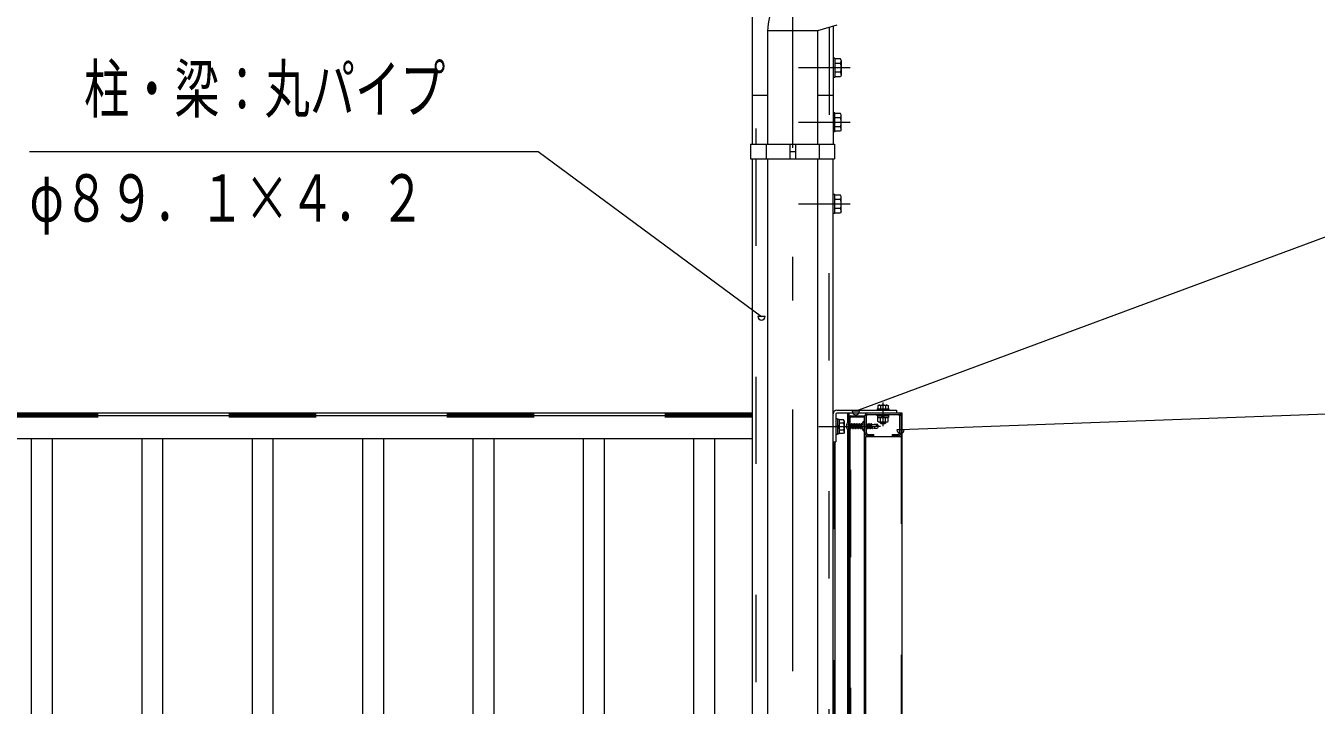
# Model space of a CAD drawing. Units: millimetres, scale not verified. Extents: x -26655 to 26659, y -10500 to 10500.
# Drawn here: x 19337 to 22889, y 3066 to 4936 of the extents above; entities that cross this region are included whole.
import ezdxf
from ezdxf.enums import TextEntityAlignment as Align

# ---------------------------------------------------------------- set-up
doc = ezdxf.new("R2010")
doc.units = ezdxf.units.MM
doc.header["$LTSCALE"] = 60
doc.linetypes.add('USER2', pattern=[10, 4, -6])
doc.linetypes.add('USER3', pattern=[24, 12, -5, 2, -5])
for name, color, linetype, lineweight in [('0-6_2-02BOLD', 7, 'Continuous', 18), ('0-7_2-12HIDDEN', 3, 'USER2', 18), ('0-8_2-22CENTER', 3, 'USER3', 18), ('0-9_2-42THIN', 4, 'Continuous', 18), ('0-A_2-52DIM', 3, 'Continuous', 18)]:
    doc.layers.add(name, color=color, linetype=linetype, lineweight=lineweight)
doc.styles.add('ＭＳ ゴシック', font='')
doc.styles.get('ＭＳ ゴシック').set_extended_font_data('MS Gothic')

msp = doc.modelspace()

# ---------------------------------------------------------------- linework, layer by layer
at = {"layer": '0-6_2-02BOLD'}
for p, q in [((21569.2, 4937.05), (21516.23, 4921.76)), ((21516.23, 4921.76), (21378.73, 4921.75)), ((21378.74, 4921.01), (21378.74, 4609.93)), ((21516.23, 4921.76), (21516.24, 4609.93)), ((21558.85, 4934.06), (21558.85, 4609.93)), ((21563.86, 4846.18), (21558.85, 4846.18)), ((21563.86, 4846.18), (21563.86, 4793.68)), ((21579.1, 4844.47), (21563.86, 4844.47)), ((21579.1, 4832.2), (21563.86, 4832.2)), ((21581.36, 4840.56), (21579.1, 4844.47)), ((21579.1, 4807.66), (21563.86, 4807.66)), ((21563.86, 4793.68), (21558.85, 4793.68)), ((21336.1, 4744.93), (21378.74, 4744.93)), ((21516.24, 4744.93), (21558.85, 4744.93)), ((21579.1, 4694.47), (21563.86, 4694.47)), ((21581.36, 4690.55), (21579.1, 4694.47)), ((21581.36, 4649.3), (21581.36, 4690.55)), ((21579.1, 4682.2), (21563.86, 4682.2)), ((21579.1, 4657.66), (21563.86, 4657.66)), ((21563.86, 4643.68), (21558.85, 4643.68)), ((21332.11, 4609.93), (21562.86, 4609.93)), ((21374.73, 4609.93), (21374.73, 4569.93)), ((21439.86, 4609.93), (21439.86, 4569.93)), ((21439.86, 4589.93), (21455.11, 4589.93)), ((21455.11, 4609.93), (21455.11, 4569.93)), ((21520.23, 4609.93), (21520.23, 4569.93)), ((21562.86, 4609.93), (21562.86, 4569.93)), ((21336.1, 4569.93), (21336.1, 2002.43)), ((21378.74, 4569.93), (21378.74, 2094.93)), ((21516.23, 4569.93), (21516.23, 2094.93)), ((21558.85, 1614.93), (21558.85, 4569.93)), ((21563.86, 4471.18), (21558.85, 4471.18)), ((21563.86, 4418.68), (21563.86, 4471.18)), ((21579.1, 4457.2), (21563.86, 4457.2)), ((21563.86, 4418.68), (21558.85, 4418.68)), ((21579.1, 4432.66), (21563.86, 4432.66)), ((21579.1, 4420.39), (21563.86, 4420.39)), ((21581.36, 4424.3), (21579.1, 4420.39)), ((21569.36, 3877.93), (21733.85, 3877.93)), ((21680.73, 3881.93), (21711.98, 3881.93)), ((21680.73, 3881.93), (21680.73, 3877.93)), ((21684.11, 3891.93), (21681.92, 3890.67)), ((21681.92, 3890.67), (21681.92, 3881.93)), ((21689.14, 3890.67), (21689.14, 3881.93)), ((21703.57, 3890.67), (21703.57, 3881.93)), ((21710.79, 3890.67), (21710.79, 3881.93)), ((21711.98, 3881.93), (21711.98, 3877.93)), ((21733.85, 3877.93), (21733.85, 3869.93)), ((21336.11, 3869.93), (17973.86, 3869.93)), ((21336.11, 3861.93), (17973.86, 3861.93)), ((21566.85, 3867.43), (21566.85, 3790.43)), ((21570.85, 3853.68), (21566.85, 3853.68)), ((21749.36, 3869.93), (21569.36, 3869.93)), ((21570.85, 3853.68), (21570.85, 3811.18)), ((21575.86, 3851.93), (21570.85, 3851.93)), ((21575.86, 3832.43), (21570.85, 3837.43)), ((21575.86, 3851.93), (21575.86, 3812.93)), ((21587.87, 3841.81), (21575.86, 3841.81)), ((21599.35, 3845.35), (21599.35, 3869.93)), ((21602.36, 3869.93), (21602.36, 3848.57)), ((21603.35, 3858.93), (21603.35, 3799.43)), ((21606.36, 3861.93), (21645.86, 3861.93)), ((21646.36, 3858.93), (21606.36, 3858.93)), ((21606.61, 3827.68), (21608.86, 3840.18)), ((21609.86, 3840.18), (21607.61, 3827.68)), ((21608.86, 3840.18), (21608.36, 3838.93)), ((21610.36, 3838.93), (21612.86, 3838.93)), ((21612.86, 3838.93), (21610.61, 3828.93)), ((21611.11, 3827.68), (21613.36, 3840.18)), ((21614.36, 3840.18), (21612.11, 3827.68)), ((21612.61, 3828.93), (21614.86, 3838.93)), ((21613.36, 3840.18), (21612.86, 3838.93)), ((21614.36, 3840.18), (21613.36, 3840.18)), ((21614.86, 3838.93), (21614.36, 3840.18)), ((21614.86, 3838.93), (21617.36, 3838.93)), ((21615.61, 3827.68), (21617.86, 3840.18)), ((21618.85, 3840.18), (21616.61, 3827.68)), ((21617.11, 3828.93), (21619.35, 3838.93)), ((21617.86, 3840.18), (21617.36, 3838.93)), ((21618.85, 3840.18), (21617.86, 3840.18)), ((21619.35, 3838.93), (21618.85, 3840.18)), ((21619.35, 3838.93), (21621.86, 3838.93)), ((21621.86, 3838.93), (21619.61, 3828.93)), ((21620.11, 3827.68), (21622.36, 3840.18)), ((21623.36, 3840.18), (21621.1, 3827.68)), ((21621.6, 3828.93), (21623.85, 3838.93)), ((21622.36, 3840.18), (21621.86, 3838.93)), ((21623.36, 3840.18), (21622.36, 3840.18)), ((21623.85, 3838.93), (21623.36, 3840.18)), ((21626.1, 3828.93), (21628.35, 3838.93)), ((21628.35, 3838.93), (21630.85, 3838.93)), ((21630.85, 3838.93), (21628.6, 3828.93)), ((21629.1, 3827.68), (21631.35, 3840.18)), ((21632.35, 3840.18), (21630.1, 3827.68)), ((21630.61, 3828.93), (21632.86, 3838.93)), ((21631.35, 3840.18), (21630.85, 3838.93)), ((21632.35, 3840.18), (21631.35, 3840.18)), ((21632.86, 3838.93), (21632.35, 3840.18)), ((21632.86, 3838.93), (21635.35, 3838.93)), ((21635.35, 3838.93), (21633.11, 3828.93)), ((21633.6, 3827.68), (21635.85, 3840.18)), ((21636.86, 3840.18), (21634.6, 3827.68)), ((21635.85, 3840.18), (21635.35, 3838.93)), ((21637.36, 3838.93), (21638.02, 3838.93)), ((21645.11, 1673.93), (21645.11, 3858.93)), ((21645.86, 3858.93), (21645.86, 3861.93)), ((21646.36, 1673.93), (21646.36, 3861.93)), ((21650.36, 3861.93), (21650.36, 3815.43)), ((21650.36, 3838.79), (21650.61, 3840.18)), ((21651.61, 3840.18), (21650.36, 3833.23)), ((21650.36, 3831.15), (21652.11, 3838.93)), ((21652.11, 3838.93), (21654.6, 3838.93)), ((21654.6, 3838.93), (21652.35, 3828.93)), ((21652.85, 3827.68), (21655.11, 3840.18)), ((21656.11, 3840.18), (21653.86, 3827.68)), ((21654.36, 3865.93), (21738.35, 3865.93)), ((21654.36, 3828.93), (21656.61, 3838.93)), ((21655.11, 3840.18), (21654.6, 3838.93)), ((21656.11, 3840.18), (21655.11, 3840.18)), ((21656.61, 3838.93), (21656.11, 3840.18)), ((21656.61, 3838.93), (21659.11, 3838.93)), ((21659.11, 3838.93), (21656.85, 3828.93)), ((21657.36, 3827.68), (21659.61, 3840.18)), ((21660.61, 3840.18), (21658.36, 3827.68)), ((21659.61, 3840.18), (21659.11, 3838.93)), ((21660.61, 3840.18), (21659.61, 3840.18)), ((21661.11, 3838.93), (21660.61, 3840.18)), ((21663.61, 3838.93), (21661.36, 3828.93)), ((21661.86, 3827.68), (21664.11, 3840.18)), ((21663.36, 3828.93), (21665.61, 3838.93)), ((21664.11, 3840.18), (21663.61, 3838.93)), ((21665.11, 3840.18), (21664.11, 3840.18)), ((21665.61, 3838.93), (21665.11, 3840.18)), ((21680.73, 3861.93), (21680.73, 3865.93)), ((21684.11, 3833.93), (21680.93, 3839.43)), ((21681.11, 3861.93), (21681.11, 3858.18)), ((21681.11, 3858.18), (21711.6, 3858.18)), ((21681.92, 3846.94), (21681.92, 3858.18)), ((21684.11, 3845.68), (21681.92, 3846.94)), ((21688.85, 3842.93), (21688.85, 3845.68)), ((21688.86, 3842.93), (21703.86, 3842.93)), ((21688.86, 3842.93), (21691.36, 3840.43)), ((21689.14, 3846.94), (21689.14, 3858.18)), ((21701.35, 3840.43), (21691.36, 3840.43)), ((21696.36, 3861.93), (21692.61, 3858.18)), ((21696.36, 3858.18), (21700.11, 3861.93)), ((21701.35, 3840.43), (21703.86, 3842.93)), ((21703.57, 3846.94), (21703.57, 3858.18)), ((21703.86, 3842.93), (21703.86, 3845.68)), ((21711.6, 3861.93), (21711.6, 3858.18)), ((21742.35, 3815.43), (21742.35, 3863.43)), ((21746.35, 3869.93), (21746.35, 3804.93)), ((21749.36, 1673.93), (21749.36, 3869.93)), ((21570.85, 3811.18), (21566.85, 3811.18)), ((21570.85, 3832.43), (21575.86, 3827.43)), ((21575.86, 3812.93), (21570.85, 3812.93)), ((21587.87, 3823.05), (21575.86, 3823.05)), ((21599.36, 1710.35), (21599.35, 3822.51)), ((21602.36, 3819.29), (21602.36, 1713.57)), ((21602.49, 3819.18), (21603.35, 3819.18)), ((21608.11, 3828.93), (21610.61, 3828.93)), ((21610.61, 3828.93), (21611.11, 3827.68)), ((21611.11, 3827.68), (21612.11, 3827.68)), ((21612.11, 3827.68), (21612.61, 3828.93)), ((21612.61, 3828.93), (21615.11, 3828.93)), ((21616.61, 3827.68), (21617.11, 3828.93)), ((21617.11, 3828.93), (21619.61, 3828.93)), ((21619.61, 3828.93), (21620.11, 3827.68)), ((21621.6, 3828.93), (21624.11, 3828.93)), ((21624.61, 3827.68), (21625.6, 3827.68)), ((21628.6, 3828.93), (21629.1, 3827.68)), ((21629.1, 3827.68), (21630.1, 3827.68)), ((21630.1, 3827.68), (21630.61, 3828.93)), ((21630.61, 3828.93), (21633.11, 3828.93)), ((21633.11, 3828.93), (21633.6, 3827.68)), ((21635.11, 3828.93), (21637.6, 3828.93)), ((21638.1, 3827.68), (21638.21, 3828.26)), ((21644.24, 3819.18), (21645.11, 3819.18)), ((21649.36, 1738.93), (21649.36, 3804.93)), ((21749.36, 3804.93), (21649.36, 3804.93)), ((21650.36, 3828.93), (21652.35, 3828.93)), ((21652.35, 3828.93), (21652.85, 3827.68)), ((21652.85, 3827.68), (21653.86, 3827.68)), ((21653.86, 3827.68), (21654.36, 3828.93)), ((21654.36, 3828.93), (21656.85, 3828.93)), ((21654.36, 3811.43), (21671.36, 3811.43)), ((21671.36, 3807.43), (21654.36, 3807.43)), ((21656.85, 3828.93), (21657.36, 3827.68)), ((21657.36, 3827.68), (21658.36, 3827.68)), ((21658.36, 3827.68), (21658.86, 3828.93)), ((21658.86, 3828.93), (21661.36, 3828.93)), ((21661.36, 3828.93), (21661.86, 3827.68)), ((21661.86, 3827.68), (21662.86, 3827.68)), ((21663.36, 3828.93), (21665.86, 3828.93)), ((21665.86, 3828.93), (21667.48, 3833.93)), ((21665.86, 3828.93), (21666.36, 3827.68)), ((21666.36, 3827.68), (21667.48, 3833.93)), ((21666.36, 3827.68), (21667.36, 3827.68)), ((21667.36, 3827.68), (21667.48, 3833.93)), ((21667.36, 3827.68), (21667.86, 3828.93)), ((21667.48, 3833.93), (21667.86, 3828.93)), ((21667.86, 3828.93), (21671.61, 3828.43)), ((21671.36, 3807.43), (21671.36, 3811.43)), ((21671.61, 3828.43), (21680.93, 3828.43)), ((21721.35, 3811.43), (21721.35, 3807.43)), ((21721.35, 3811.43), (21738.35, 3811.43)), ((21738.35, 3807.43), (21721.35, 3807.43)), ((21336.11, 3799.43), (17973.86, 3799.43)), ((21558.85, 3790.43), (21566.85, 3790.43)), ((21563.8, 3790.43), (21563.8, 1749.43)), ((21606.36, 3799.43), (21603.35, 3799.43))]:
    msp.add_line(p, q, dxfattribs=at)
for points in [[(20961.11, 5397.98), (21336.1, 5246.38), (21336.1, 4609.93)], [(21581.36, 4840.56), (21581.36, 4799.3), (21579.1, 4795.39), (21563.86, 4795.39)], [(21563.86, 4643.68), (21563.86, 4696.18), (21558.85, 4696.18)], [(21581.36, 4649.3), (21579.1, 4645.39), (21563.86, 4645.39)], [(21332.11, 4609.93), (21332.11, 4569.93), (21562.86, 4569.93)], [(21581.36, 4424.3), (21581.36, 4465.56), (21579.1, 4469.47), (21563.86, 4469.47)], [(21684.11, 3891.93), (21708.61, 3891.93), (21710.79, 3890.67)], [(21589.61, 3848.18), (21587.87, 3851.19), (21575.86, 3851.19)], [(21589.61, 3848.18), (21589.61, 3816.68), (21587.87, 3813.66), (21575.86, 3813.66)], [(21602.49, 3819.18), (21602.49, 3848.68), (21603.35, 3848.68)], [(21662.36, 1673.93), (21606.36, 1673.93), (21606.36, 3858.93)], [(21606.36, 3828.3), (21606.61, 3827.68), (21607.61, 3827.68), (21608.11, 3828.93), (21610.36, 3838.93), (21609.86, 3840.18), (21608.86, 3840.18)], [(21606.36, 3838.93), (21608.36, 3838.93), (21606.36, 3830.04)], [(21617.36, 3838.93), (21615.11, 3828.93), (21615.61, 3827.68), (21616.61, 3827.68)], [(21623.85, 3838.93), (21626.36, 3838.93), (21624.11, 3828.93), (21624.61, 3827.68), (21626.85, 3840.18), (21626.36, 3838.93)], [(21627.85, 3840.18), (21625.6, 3827.68), (21626.1, 3828.93), (21628.61, 3828.93)], [(21628.35, 3838.93), (21627.85, 3840.18), (21626.85, 3840.18)], [(21633.6, 3827.68), (21634.6, 3827.68), (21635.11, 3828.93), (21637.36, 3838.93), (21636.86, 3840.18), (21635.85, 3840.18)], [(21644.24, 3819.18), (21644.24, 3848.68), (21645.11, 3848.68)], [(21652.11, 3838.93), (21651.61, 3840.18), (21650.61, 3840.18), (21650.36, 3839.55)], [(21658.86, 3828.93), (21661.11, 3838.93), (21663.61, 3838.93)], [(21665.11, 3840.18), (21662.86, 3827.68), (21663.36, 3828.93)], [(21665.61, 3838.93), (21667.86, 3838.93), (21671.61, 3839.43), (21680.93, 3839.43)], [(21680.73, 3861.93), (21711.98, 3861.93), (21711.98, 3865.93)], [(21684.11, 3845.68), (21708.61, 3845.68), (21710.79, 3846.94), (21710.79, 3858.18)], [(21620.11, 3827.68), (21621.1, 3827.68), (21621.6, 3828.93)], [(21637.8, 3829.81), (21637.6, 3828.93), (21638.1, 3827.68), (21638.4, 3827.68)], [(21677.75, 3833.93), (21684.11, 3833.93), (21680.93, 3828.43)]]:
    msp.add_lwpolyline(points, dxfattribs=at)
for centre, radius, start, end in [((21516.23, 4921.41), 137.5, 113.90668, 180.16823), ((21571.89, 4838.33), 9.46, 319.57169, 0), ((21546.91, 4819.93), 34.45, 339.1357, 20.8643), ((21571.9, 4801.53), 9.46, 0, 40.43115), ((21571.9, 4688.33), 9.46, 319.56883, 0), ((21571.89, 4651.52), 9.46, 0, 40.4283), ((21546.91, 4669.93), 34.45, 339.13568, 20.86429), ((21571.9, 4463.33), 9.46, 319.56883, 0), ((21546.91, 4444.93), 34.45, 339.13568, 20.86429), ((21571.89, 4426.53), 9.46, 0, 40.4283), ((21569.36, 3867.43), 10.5, 90, 180), ((21685.53, 3886.14), 5.79, 51.46857, 90), ((21696.36, 3870.65), 21.27, 70.17088, 109.83133), ((21707.18, 3886.14), 5.79, 90, 128.54623), ((21569.36, 3867.43), 2.5, 90, 180), ((21582.42, 3846.5), 7.19, 319.27318, 360), ((21563.46, 3832.43), 26.15, 338.97459, 21.0237), ((21614.85, 3833.93), 19.25, 129.98311, 230.01689), ((21605.23, 3833.93), 9.62, 137.75343, 222.24657), ((21606.36, 3858.93), 3, 90, 180), ((21646.98, 3833.93), 9.62, 137.75343, 222.24657), ((21656.61, 3833.93), 19.25, 129.98311, 230.01689), ((21654.36, 3861.93), 8, 90, 180), ((21654.36, 3861.93), 4, 90, 180), ((21684.11, 3833.93), 6.35, 120.0002, 180), ((21685.53, 3851.47), 5.79, 270, 308.53143), ((21696.36, 3866.96), 21.27, 250.16867, 289.82912), ((21707.18, 3851.47), 5.79, 231.45377, 270), ((21738.35, 3861.93), 8, 0, 90), ((21738.35, 3861.93), 4, 0, 90), ((21582.42, 3818.36), 7.19, 0, 40.72682), ((21654.36, 3815.43), 8, 180, 270), ((21654.36, 3815.43), 4, 180, 270), ((21679.29, 3826.02), 8.06, 101.01431, 162.60643), ((21738.35, 3815.43), 4, 270, 0), ((21738.35, 3815.43), 8, 270, 0)]:
    msp.add_arc(centre, radius, start, end, dxfattribs=at)
at = {"layer": '0-7_2-12HIDDEN'}
for p, q in [((21346.6, 5253.33), (21346.6, 4609.93)), ((21548.35, 4931.03), (21548.35, 4609.93)), ((21346.6, 4569.93), (21346.6, 2002.43)), ((21548.35, 1614.93), (21548.35, 4569.93)), ((21336.11, 3865.93), (17973.86, 3865.93)), ((21336.11, 3858.93), (17973.86, 3858.93)), ((21607.61, 1673.93), (21607.61, 3858.93)), ((21746.35, 3804.93), (21746.36, 1738.93)), ((21560.8, 3790.43), (21560.8, 1749.43))]:
    msp.add_line(p, q, dxfattribs=at)
at = {"layer": '0-8_2-22CENTER'}
for p, q in [((21447.48, 5319.93), (21447.48, -1305.07)), ((21606.36, 4819.93), (21463.86, 4819.93)), ((21606.36, 4669.93), (21463.86, 4669.93)), ((21606.36, 4444.93), (21463.86, 4444.93)), ((21696.36, 3899.21), (21696.36, 3833.74)), ((21599.62, 3832.43), (21519.85, 3832.43)), ((21594.32, 3833.93), (21689.45, 3833.93))]:
    msp.add_line(p, q, dxfattribs=at)
at = {"layer": '0-9_2-42THIN'}
for p, q in [((19352.48, 3799.43), (19352.48, 1733.43)), ((19409.98, 3799.43), (19409.98, 1733.43)), ((19656.23, 3799.43), (19656.23, 1733.43)), ((19713.73, 3799.43), (19713.73, 1733.43)), ((19959.98, 3799.43), (19959.98, 1733.43)), ((20017.48, 3799.43), (20017.48, 1733.43)), ((20263.73, 3799.43), (20263.73, 1733.43)), ((20321.23, 3799.43), (20321.23, 1733.43)), ((20567.48, 3799.43), (20567.48, 1733.43)), ((20624.98, 3799.43), (20624.98, 1733.43)), ((20871.23, 3799.43), (20871.23, 1733.43)), ((20928.73, 3799.43), (20928.73, 1733.43)), ((21174.98, 3799.43), (21174.98, 1733.43)), ((21232.48, 3799.43), (21232.48, 1733.43))]:
    msp.add_line(p, q, dxfattribs=at)
at = {"layer": '0-A_2-52DIM'}
for p, q in [((23547.49, 4589.93), (21621.78, 3875.22)), ((21371.83, 4135.98), (21351.83, 4135.98)), ((21631.78, 3875.22), (21611.78, 3875.22)), ((23547.49, 3889.93), (21744.76, 3823.93)), ((21690.86, 3845.68), (21690.86, 3840.93)), ((21701.85, 3845.68), (21701.85, 3840.93)), ((21754.76, 3823.93), (21734.76, 3823.93))]:
    msp.add_line(p, q, dxfattribs=at)
msp.add_lwpolyline([(19347.49, 4589.93), (20747.49, 4589.93), (21361.83, 4135.98)], dxfattribs=at)
for centre in [(21361.83, 4135.98), (21621.78, 3875.22), (21744.76, 3823.93)]:
    msp.add_arc(centre, 10, 180, 0, dxfattribs=at)

# ---------------------------------------------------------------- texts
at = {"layer": '0-A_2-52DIM', "color": 7, "style": 'ＭＳ ゴシック', "width": 0.7}
for s, p in [('柱・梁：丸パイプ', (19497.49, 4657.7)), ('φ８９．１×４．２', (19347.49, 4357.69))]:
    msp.add_text(s, height=130.2, dxfattribs=at).set_placement(p, align=Align.BOTTOM_LEFT)

doc.saveas('drawing.dxf')
